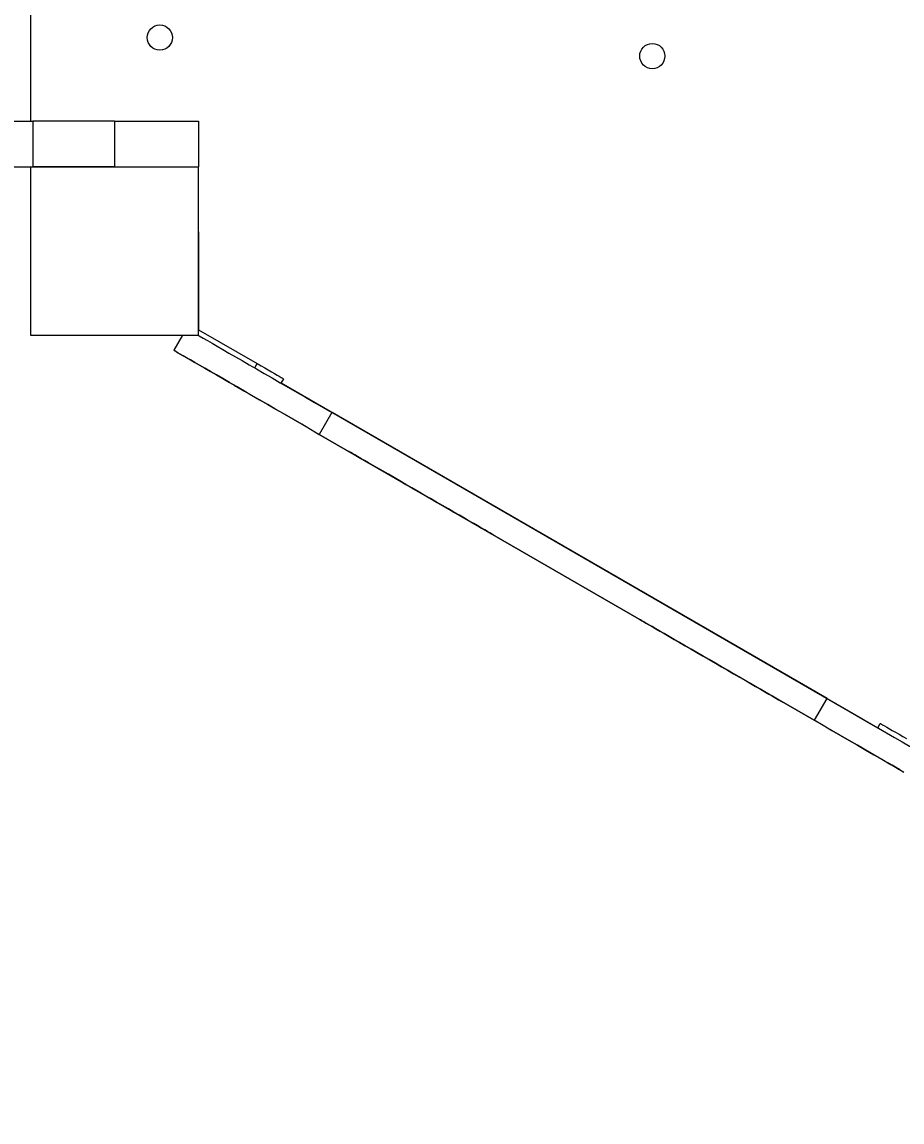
# Model space of a CAD drawing. Header units: millimetres. Extents: x -7447 to 8662, y -5576 to 6370.
# Drawn here: x -353 to 170, y -998 to -344 of the extents above; entities that cross this region are included whole.
import ezdxf

# ---------------------------------------------------------------- set-up
doc = ezdxf.new("R2010")
doc.units = ezdxf.units.MM
doc.layers.add('DiKom', color=7, linetype='Continuous')
doc.layers.add('DIKOM_ОБЪЕКТ', color=7, linetype='Continuous')
doc.styles.add('style1', font='arial.ttf', dxfattribs={"width": 0.8})
doc.dimstyles.new('1-50', dxfattribs={"dimtxt": 300, "dimasz": 200, "dimexe": 100, "dimexo": 0, "dimgap": 100, "dimtad": 1, "dimdec": 0, "dimtxsty": 'style1', "dimcen": 0, "dimclrd": 7, "dimclre": 7, "dimadec": 1, "dimazin": 2, "dimtfac": 1, "dimtdec": 0, "dimtmove": 1, "dimatfit": 3, "dimfxl": 0, "dimlwd": 25, "dimlwe": 18, "dimarcsym": 0})

# ---------------------------------------------------------------- blocks, each defined once
blk = doc.blocks.new('*D10')
at = {"color": 7, "linetype": 'Continuous', "lineweight": 18, "transparency": 16777216}
for p, q in [((-5489.75, 240.8), (-5489.75, 4573.49)), ((4778.18, -2126.78), (4778.18, 4573.49))]:
    blk.add_line(p, q, dxfattribs=at)
at = {"color": 7, "linetype": 'Continuous', "lineweight": 25, "transparency": 16777216}
blk.add_line((4578.18, 4473.49), (-5289.75, 4473.49), dxfattribs=at)
at = {"color": 7, "linetype": 'Continuous', "transparency": 16777216}
for points in [[(-5289.75, 4506.82), (-5289.75, 4440.16), (-5489.75, 4473.49)], [(4578.18, 4506.82), (4578.18, 4440.16), (4778.18, 4473.49)]]:
    blk.add_solid(points, dxfattribs=at)
at = {"layer": 'Defpoints', "color": 0, "linetype": 'Continuous', "transparency": 16777216}
for p in [(-5489.75, 4473.49), (-5489.75, 240.8), (4778.18, -2126.78)]:
    blk.add_point(p, dxfattribs=at)
at = {"color": 0, "linetype": 'Continuous', "lineweight": 15, "transparency": 16777216, "insert": (-777.31, 4726.76), "char_height": 300, "attachment_point": 5, "style": 'style1'}
blk.add_mtext('10300', dxfattribs=at)
blk = doc.blocks.new('*D11')
at = {"color": 7, "linetype": 'Continuous', "lineweight": 18, "transparency": 16777216}
for p, q in [((2045.4, 3512.26), (7772.09, 3512.26)), ((-1858.48, -4091.08), (7772.09, -4091.08))]:
    blk.add_line(p, q, dxfattribs=at)
at = {"color": 7, "linetype": 'Continuous', "lineweight": 25, "transparency": 16777216}
blk.add_line((7672.09, -3891.08), (7672.09, 3312.26), dxfattribs=at)
at = {"color": 7, "linetype": 'Continuous', "transparency": 16777216}
for points in [[(7638.76, 3312.26), (7705.42, 3312.26), (7672.09, 3512.26)], [(7638.76, -3891.08), (7705.42, -3891.08), (7672.09, -4091.08)]]:
    blk.add_solid(points, dxfattribs=at)
at = {"layer": 'Defpoints', "color": 0, "linetype": 'Continuous', "transparency": 16777216}
for p in [(2045.4, 3512.26), (7672.09, 3512.26), (-1858.48, -4091.08)]:
    blk.add_point(p, dxfattribs=at)
at = {"color": 0, "linetype": 'Continuous', "lineweight": 15, "transparency": 16777216, "insert": (7418.92, 3.22), "char_height": 300, "attachment_point": 5, "rotation": 90, "style": 'style1'}
blk.add_mtext('7600', dxfattribs=at)
blk = doc.blocks.new('*D12')
at = {"layer": 'Defpoints', "color": 0, "transparency": 16777216}
for p in [(-7446.93, 5919.72), (-7446.93, 736.93), (6905.53, -2412.68)]:
    blk.add_point(p, dxfattribs=at)
at = {"layer": 'DiKom', "color": 7, "lineweight": 18, "transparency": 16777216}
for p, q in [((-7446.93, 736.93), (-7446.93, 6019.72)), ((6905.53, -2412.68), (6905.53, 6019.72))]:
    blk.add_line(p, q, dxfattribs=at)
at = {"layer": 'DiKom', "color": 7, "lineweight": 25, "transparency": 16777216}
blk.add_line((6705.53, 5919.72), (-7246.93, 5919.72), dxfattribs=at)
at = {"layer": 'DiKom', "color": 7, "transparency": 16777216}
for points in [[(-7246.93, 5953.05), (-7246.93, 5886.39), (-7446.93, 5919.72)], [(6705.53, 5953.05), (6705.53, 5886.39), (6905.53, 5919.72)]]:
    blk.add_solid(points, dxfattribs=at)
at = {"layer": 'DiKom', "color": 0, "transparency": 16777216, "insert": (-918.31, 6173), "char_height": 300, "attachment_point": 5, "style": 'style1'}
blk.add_mtext('14300', dxfattribs=at)
blk = doc.blocks.new('*D13')
at = {"layer": 'Defpoints', "color": 0, "transparency": 16777216}
for p in [(2049.72, 5594.27), (-1141.86, -5576.35), (8561.69, -5576.35)]:
    blk.add_point(p, dxfattribs=at)
at = {"layer": 'DiKom', "color": 7, "lineweight": 18, "transparency": 16777216}
for p, q in [((2049.72, 5594.27), (8661.69, 5594.27)), ((-1141.86, -5576.35), (8661.69, -5576.35))]:
    blk.add_line(p, q, dxfattribs=at)
at = {"layer": 'DiKom', "color": 7, "lineweight": 25, "transparency": 16777216}
blk.add_line((8561.69, 5394.27), (8561.69, -5376.35), dxfattribs=at)
at = {"layer": 'DiKom', "color": 7, "transparency": 16777216}
for points in [[(8528.35, 5394.27), (8595.02, 5394.27), (8561.69, 5594.27)], [(8528.35, -5376.35), (8595.02, -5376.35), (8561.69, -5576.35)]]:
    blk.add_solid(points, dxfattribs=at)
at = {"layer": 'DiKom', "color": 0, "transparency": 16777216, "insert": (8308.52, 8.96), "char_height": 300, "attachment_point": 5, "rotation": 90, "style": 'style1'}
blk.add_mtext('11200', dxfattribs=at)

msp = doc.modelspace()

# ---------------------------------------------------------------- linework, layer by layer
at = {"layer": 'DIKOM_ОБЪЕКТ', "color": 7, "linetype": 'Continuous', "lineweight": 15}
for p, q in [((-348.48, 243.17), (-348.48, -402.83)), ((-403.34, -402.83), (-347.11, -402.83)), ((-347.11, -402.83), (-347.11, -429.83)), ((-298.48, -402.83), (-347.11, -402.83)), ((-298.48, -402.83), (-298.48, -429.83)), ((-298.48, -402.83), (-248.48, -402.83)), ((-248.48, -402.83), (-248.48, -429.83)), ((-403.34, -429.83), (-347.11, -429.83)), ((-348.48, -429.83), (-348.48, -430.07)), ((-248.48, -430.07), (-348.48, -430.07)), ((-348.48, -430.07), (-348.48, -530.07)), ((-298.48, -429.83), (-347.11, -429.83)), ((-298.48, -429.83), (-248.48, -429.83)), ((-248.48, -530.07), (-248.48, -430.07)), ((-248.48, -468.5), (-248.37, -468.5)), ((-248.37, -486.5), (-248.37, -468.5)), ((-248.37, -484), (-248.37, -493)), ((-248.37, -486.5), (-248.48, -486.5)), ((-248.37, -484.03), (-248.37, -493.03)), ((-248.37, -486.5), (-248.37, -526.76)), ((-248.37, -486.5), (-248.37, -526.76)), ((-248.37, -486.52), (-248.37, -526.76)), ((-248.37, -486.52), (-248.37, -486.52)), ((-248.37, -486.53), (-248.37, -526.76)), ((-248.37, -526.76), (-213.5, -546.9)), ((-348.48, -530.07), (-248.48, -530.07)), ((-258.05, -530.07), (-263.2, -538.98)), ((-263.2, -538.98), (-263.2, -539.02)), ((-214.99, -549.49), (-213.5, -546.9)), ((-197.91, -555.9), (-199.4, -558.49)), ((-197.91, -555.93), (-199.39, -558.5)), ((-197.92, -555.92), (-197.91, -555.93)), ((-199.35, -558.43), (155.7, -763.43)), ((-199.25, -558.49), (-199.29, -558.55)), ((-199.24, -558.5), (-199.27, -558.56)), ((-169.1, -575.99), (-176.6, -588.98)), ((125.35, -745.99), (-169.1, -575.99)), ((125.47, -746.05), (-168.98, -576.05)), ((-168.98, -576.05), (-168.98, -576.05)), ((117.85, -758.98), (-176.6, -588.98)), ((-176.6, -589.03), (117.85, -759.03)), ((-159.28, -598.99), (-159.28, -599.01)), ((-159.26, -599), (-159.28, -599.01)), ((-72.67, -648.99), (-72.67, -649.01)), ((13.93, -698.99), (13.93, -699.01)), ((13.94, -699), (13.93, -699.01)), ((100.53, -748.99), (100.53, -749.01)), ((125.35, -745.99), (117.85, -758.98)), ((125.47, -746.05), (125.47, -746.05)), ((155.67, -763.49), (157.16, -760.9))]:
    msp.add_line(p, q, dxfattribs=at)
at = {"layer": 'DIKOM_ОБЪЕКТ', "color": 7, "linetype": 'Continuous', "lineweight": 15, "flags": 128}
for points in [[(-248.37, -468.5), (-248.37, -468.68), (-248.37, -469.23), (-248.37, -470.12), (-248.37, -471.35), (-248.37, -472.89), (-248.37, -474.71), (-248.37, -476.76), (-248.37, -479.02), (-248.37, -481.42), (-248.37, -483.93), (-248.37, -486.5)], [(-248.37, -468.53), (-248.37, -468.71), (-248.37, -469.25), (-248.37, -470.15), (-248.37, -471.38), (-248.37, -472.92), (-248.37, -474.74), (-248.37, -476.79), (-248.37, -479.05), (-248.37, -481.45), (-248.37, -483.96), (-248.37, -486.52)], [(-248.64, -530.07), (-248.07, -530.4), (-245.78, -531.72), (-243.21, -533.2), (-240.37, -534.84), (-237.27, -536.63), (-233.92, -538.56), (-230.33, -540.63), (-226.52, -542.83), (-222.51, -545.15), (-218.29, -547.58), (-213.9, -550.12), (-209.34, -552.75), (-204.64, -555.47), (-199.81, -558.26), (-194.86, -561.11), (-189.82, -564.02), (-184.71, -566.97), (-179.54, -569.96), (-174.33, -572.97), (-169.1, -575.99)], [(-263.2, -538.98), (-263.04, -539.07), (-262.57, -539.35), (-261.78, -539.8), (-260.68, -540.44), (-259.28, -541.25), (-257.57, -542.23), (-255.57, -543.39), (-253.28, -544.71), (-250.71, -546.19), (-247.87, -547.83), (-244.77, -549.62), (-241.42, -551.55), (-237.83, -553.62), (-234.02, -555.82), (-230.01, -558.14), (-225.79, -560.57), (-221.4, -563.11), (-216.84, -565.74), (-212.14, -568.46), (-207.31, -571.25), (-202.36, -574.1), (-197.32, -577.01), (-192.21, -579.96), (-187.04, -582.95), (-181.83, -585.96), (-176.6, -588.98)], [(-176.6, -589.03), (-181.82, -586.01), (-187.03, -583), (-192.21, -580.01), (-197.32, -577.06), (-202.36, -574.15), (-207.3, -571.3), (-212.14, -568.51), (-216.84, -565.79), (-221.4, -563.16), (-225.79, -560.62), (-230, -558.19), (-234.02, -555.87), (-237.83, -553.67), (-241.42, -551.6), (-244.77, -549.67), (-247.87, -547.87), (-250.71, -546.23), (-253.28, -544.75), (-255.57, -543.43), (-257.57, -542.27), (-259.28, -541.29), (-260.68, -540.47), (-261.78, -539.84), (-262.57, -539.39), (-263.04, -539.11), (-263.2, -539.02)], [(-213.5, -546.9), (-211.28, -548.18), (-209.1, -549.43), (-207.02, -550.64), (-205.07, -551.76), (-203.29, -552.79), (-201.71, -553.7), (-200.38, -554.47), (-199.32, -555.09), (-198.54, -555.53), (-198.07, -555.81), (-197.91, -555.9)], [(-227.69, -559.49), (-227.54, -559.58), (-227.09, -559.83), (-226.39, -560.24), (-225.49, -560.76), (-224.49, -561.34), (-223.46, -561.93), (-222.5, -562.49), (-221.69, -562.95), (-221.11, -563.29), (-220.8, -563.47), (-220.8, -563.47), (-221.11, -563.29), (-221.69, -562.95), (-222.5, -562.49), (-223.46, -561.93), (-224.49, -561.34), (-225.49, -560.76), (-226.39, -560.24), (-227.09, -559.84), (-227.54, -559.58), (-227.69, -559.49)], [(-227.69, -559.52), (-227.54, -559.61), (-227.09, -559.86), (-226.39, -560.27), (-225.49, -560.79), (-224.49, -561.37), (-223.46, -561.96), (-222.49, -562.52), (-221.69, -562.98), (-221.11, -563.32), (-220.8, -563.49), (-220.8, -563.49), (-221.11, -563.32), (-221.69, -562.98), (-222.49, -562.52), (-223.46, -561.96), (-224.49, -561.37), (-225.49, -560.79), (-226.39, -560.27), (-227.09, -559.86), (-227.54, -559.61), (-227.69, -559.52)], [(-159.28, -598.99), (-159.12, -599.08), (-158.65, -599.35), (-157.88, -599.8), (-156.8, -600.42), (-155.43, -601.21), (-153.78, -602.16), (-151.85, -603.27), (-149.66, -604.54), (-147.24, -605.94), (-144.58, -607.47), (-141.72, -609.12), (-138.68, -610.88), (-135.47, -612.73), (-132.12, -614.66), (-128.65, -616.67), (-125.1, -618.72), (-121.47, -620.81), (-117.81, -622.92), (-114.14, -625.05), (-110.47, -627.16), (-106.85, -629.25), (-103.29, -631.31), (-99.83, -633.31), (-96.48, -635.24), (-93.27, -637.09), (-90.23, -638.85), (-87.37, -640.5), (-84.71, -642.04), (-82.28, -643.44), (-80.1, -644.7), (-78.17, -645.81), (-76.52, -646.77), (-75.15, -647.56), (-74.07, -648.18), (-73.3, -648.63), (-72.83, -648.9), (-72.67, -648.99)], [(-72.67, -649.01), (-72.83, -648.92), (-73.3, -648.66), (-74.07, -648.21), (-75.15, -647.59), (-76.52, -646.8), (-78.17, -645.84), (-80.1, -644.73), (-82.28, -643.47), (-84.71, -642.07), (-87.37, -640.53), (-90.23, -638.88), (-93.27, -637.13), (-96.48, -635.27), (-99.83, -633.34), (-103.29, -631.34), (-106.85, -629.29), (-110.47, -627.19), (-114.14, -625.08), (-117.81, -622.96), (-121.47, -620.84), (-125.1, -618.75), (-128.65, -616.7), (-132.12, -614.7), (-135.47, -612.76), (-138.68, -610.91), (-141.72, -609.15), (-144.58, -607.5), (-147.24, -605.97), (-149.66, -604.57), (-151.85, -603.3), (-153.78, -602.19), (-155.43, -601.24), (-156.8, -600.44), (-157.88, -599.82), (-158.65, -599.37), (-159.12, -599.1), (-159.28, -599.01)], [(13.93, -698.99), (14.09, -699.08), (14.55, -699.35), (15.33, -699.8), (16.4, -700.42), (17.77, -701.21), (19.43, -702.16), (21.36, -703.27), (23.54, -704.54), (25.97, -705.94), (28.62, -707.47), (31.48, -709.12), (34.53, -710.88), (37.74, -712.73), (41.09, -714.66), (44.55, -716.67), (48.11, -718.72), (51.73, -720.81), (55.39, -722.92), (59.07, -725.05), (62.73, -727.16), (66.35, -729.25), (69.91, -731.31), (73.38, -733.31), (76.73, -735.24), (79.93, -737.09), (82.98, -738.85), (85.84, -740.5), (88.49, -742.04), (90.92, -743.44), (93.11, -744.7), (95.03, -745.81), (96.69, -746.77), (98.06, -747.56), (99.13, -748.18), (99.91, -748.63), (100.38, -748.9), (100.53, -748.99)], [(100.53, -749.01), (100.38, -748.92), (99.91, -748.66), (99.14, -748.21), (98.06, -747.59), (96.69, -746.8), (95.03, -745.84), (93.11, -744.73), (90.92, -743.47), (88.49, -742.07), (85.84, -740.53), (82.98, -738.88), (79.93, -737.13), (76.73, -735.27), (73.38, -733.34), (69.91, -731.34), (66.35, -729.29), (62.73, -727.19), (59.07, -725.08), (55.39, -722.96), (51.73, -720.84), (48.11, -718.75), (44.55, -716.7), (41.09, -714.7), (37.74, -712.76), (34.53, -710.91), (31.48, -709.15), (28.62, -707.5), (25.97, -705.97), (23.54, -704.57), (21.36, -703.3), (19.43, -702.19), (17.77, -701.24), (16.4, -700.44), (15.33, -699.82), (14.55, -699.37), (14.09, -699.1), (13.93, -699.01)], [(125.35, -745.99), (130.58, -749.01), (135.79, -752.01), (140.96, -755), (146.08, -757.95), (151.12, -760.86), (156.06, -763.72), (160.9, -766.51), (165.6, -769.22), (170.16, -771.85), (174.55, -774.39), (178.76, -776.82), (182.78, -779.14), (186.59, -781.34), (190.18, -783.41), (193.52, -785.35), (196.62, -787.14), (199.47, -788.78), (202.04, -790.26), (204.33, -791.59), (206.33, -792.74), (207.85, -793.62)], [(125.47, -746.05), (130.7, -749.07), (135.91, -752.08), (141.08, -755.06), (146.19, -758.02), (151.23, -760.93), (155.68, -763.49)], [(117.85, -758.98), (123.08, -762), (128.29, -765), (133.46, -767.99), (138.58, -770.94), (143.62, -773.85), (148.56, -776.71), (153.4, -779.5), (158.1, -782.21), (162.66, -784.84), (167.05, -787.38), (171.26, -789.81)], [(171.26, -789.86), (167.05, -787.43), (162.66, -784.89), (158.1, -782.26), (153.4, -779.55), (148.56, -776.76), (143.62, -773.9), (138.58, -770.99), (133.46, -768.04), (128.29, -765.05), (123.08, -762.05), (117.85, -759.03)], [(157.16, -760.9), (157.32, -760.99), (157.79, -761.26), (158.57, -761.71), (159.64, -762.33), (160.97, -763.1), (162.54, -764), (164.32, -765.03), (166.28, -766.16), (168.36, -767.36), (170.53, -768.62), (172.75, -769.9)], [(162.02, -784.49), (162.17, -784.58), (162.62, -784.83), (163.32, -785.24), (164.22, -785.76), (165.23, -786.34), (166.25, -786.93), (167.22, -787.49), (168.02, -787.95), (168.6, -788.29), (168.91, -788.47), (168.91, -788.47), (168.6, -788.29), (168.02, -787.95), (167.22, -787.49), (166.25, -786.93), (165.23, -786.34), (164.22, -785.76), (163.32, -785.24), (162.62, -784.84), (162.17, -784.58), (162.02, -784.49)], [(162.02, -784.52), (162.17, -784.61), (162.62, -784.86), (163.32, -785.27), (164.22, -785.79), (165.23, -786.37), (166.26, -786.96), (167.22, -787.52), (168.02, -787.98), (168.61, -788.32), (168.91, -788.49), (168.91, -788.49), (168.61, -788.32), (168.02, -787.98), (167.22, -787.52), (166.26, -786.96), (165.23, -786.37), (164.22, -785.79), (163.32, -785.27), (162.62, -784.86), (162.17, -784.61), (162.02, -784.52)]]:
    msp.add_lwpolyline(points, dxfattribs=at)
at = {"layer": 'DIKOM_ОБЪЕКТ', "color": 7, "linetype": 'Continuous', "lineweight": 15}
for centre in [(-271.48, -353.07), (21.52, -364.07)]:
    msp.add_circle(centre, 7.5, dxfattribs=at)

# ---------------------------------------------------------------- dimensions: what is measured, and where the dimension line sits
at = {"color": 7, "linetype": 'Continuous', "lineweight": 15}
for base, p1, p2, angle, text, picture, middle in [((-5489.75, 4473.49), (4778.18, -2126.78), (-5489.75, 240.8), 180, '10300', '*D10', (-777.31, 4473.49)), ((7672.09, 3512.26), (-1858.48, -4091.08), (2045.4, 3512.26), 270, '7600', '*D11', (7672.09, 3.22))]:
    dim = msp.add_linear_dim(base=base, p1=p1, p2=p2, angle=angle, text=text, dimstyle='1-50', dxfattribs=at)
    dim.commit()
    dim.dimension.update_dxf_attribs({"geometry": picture, "text_midpoint": middle, "dimtype": 160})
at = {"layer": 'DiKom'}
for base, p1, p2, angle, text, picture, middle in [((-7446.93, 5919.72), (6905.53, -2412.68), (-7446.93, 736.93), 180, '14300', '*D12', (-918.31, 5919.72)), ((8561.69, -5576.35), (2049.72, 5594.27), (-1141.86, -5576.35), 270, '11200', '*D13', (8561.69, 8.96))]:
    dim = msp.add_linear_dim(base=base, p1=p1, p2=p2, angle=angle, text=text, dimstyle='1-50', dxfattribs=at)
    dim.commit()
    dim.dimension.update_dxf_attribs({"geometry": picture, "text_midpoint": middle, "dimtype": 160})

doc.saveas('drawing.dxf')
